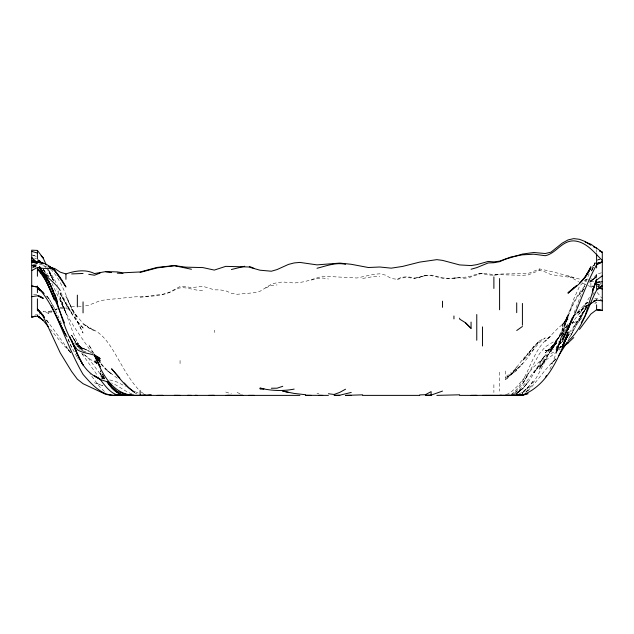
<?xml version="1.0" encoding="UTF-8"?>
<svg xmlns="http://www.w3.org/2000/svg" width="634" height="634" viewBox="0 0 634 634"><rect width="100%" height="100%" fill="white"/><g stroke="black" fill="none" stroke-linecap="round" stroke-linejoin="round"><path stroke-width="0.48" stroke-dasharray="3.17 2.38" d="M587.084 279.681L585.182 280.125L579.476 286.425L573.77 299.01L556.652 351.315M568.064 316.057L556.652 350.428L562.358 335.164L556.652 349.556L561.217 339.198M561.019 340.387L550.946 367.141L548.751 371.294M574.103 312.847L589.366 273.016M595.168 262.302L591.601 271.352L595.072 263.261M587.322 304.685L579.476 320.741L569.205 334.712M586.323 307.648L568.539 339.277L573.77 329.957L570.259 336.614M587.084 305.461L585.182 309.844L587.219 305.461M594.961 263.158L590.888 271.907L595.278 263.205M561.138 339.206L556.652 348.755L560.931 341.155M569.205 332.573L573.77 327.017L579.476 318.189L573.77 326.954L579.476 318.95L585.182 309.392L579.476 318.339L585.182 309.55L579.476 316.762L585.182 309.622L587.219 305.374M562.358 336.67L564.395 332.533M564.807 331.701L567.248 326.732M585.182 309.701L587.377 305.311M564.117 332.652L562.358 336.02L564.26 332.66M566.305 328.444L567.628 325.916M562.358 330.766L550.946 351.925M592.647 295.079L595.278 290.253M589.462 297.283L579.476 313.925L585.182 305.319L573.77 320.717M560.931 340.949L556.652 347.915L562.358 346.885M591.926 267.714L595.041 262.753M516.71 366.809L511.004 374.916L505.298 377.658L511.004 374.916L511.004 371.889C526.838 365.778 531.657 346.877 545.24 337.906L539.534 340.823L533.828 347.234L539.534 341.021L533.828 346.14L528.122 354.034L533.828 346.885L528.122 353.328L522.416 361.031L528.122 353.677C519.397 361.515 514.499 372.673 505.298 379.901L516.71 369.582L511.004 374.686L505.298 375.479M568.064 323.934L556.652 340.046L562.358 332.882L539.534 363.02L545.24 355.056C535.548 367.585 530.547 384.299 516.71 393.191L522.416 388.309L516.71 393.706M584.041 288.288L579.476 294.2L583.28 289.857M601.484 272.771L596.594 274.3L590.888 281.71L596.594 275.647L590.888 281.337L596.594 276.725L589.62 282.423M561.217 342.328L556.652 347.915L560.725 346.584M584.611 286.219C574.119 297.703 569.205 312.824 562.358 326.51L568.064 315.407L562.358 325.496L568.064 317.159L562.358 324.465L568.064 319.322L556.652 329.529L545.24 341.258L550.946 335.909C530.523 349.603 530.143 378.815 511.717 394.15M577.764 311.698L585.182 304.249L588.035 302.267M533.828 348.803L528.122 355.634L522.416 360.801M571.868 323.348L573.77 321.184L571.868 323.039M555.384 359.423C544.463 369.226 536.99 382.183 526.489 392.208M564.894 330.219L556.652 339.887L545.24 346.861L539.534 353.629L522.416 384.363L528.122 374.44L522.416 383.744L516.71 390.94L512.637 393.754M583.28 289.706C572.47 300.69 568.809 316.39 562.358 329.981L568.064 316.635L556.652 341.361L550.946 350.436L556.652 342.962L533.828 372.792L539.534 365.287C530.396 374.282 524.865 387.263 513.453 393.69M561.09 342.257L556.652 346.925L561.645 342.479M556.018 358.654L550.946 363.956L556.652 358.59M561.09 346.481L556.652 351.07L561.09 346.465L556.652 350.721L545.24 356.229L533.828 366.856L516.71 386.875L511.004 392.137L507.747 393.777M567.43 325.393L562.358 330.465L567.351 326.177M522.416 393.135L528.122 387.453L522.416 392.557L528.122 387.58L533.828 380.455L528.122 387.128L522.416 392.232M516.71 369.186L522.416 363.607L516.71 370.446L511.004 374.686M581.616 318.371L579.476 320.408L572.137 323.3M586.609 307.181L585.182 308.512L586.609 307.276M598.02 286.608L601.587 283.525M516.71 393.5L522.416 388.626L516.71 393.191L522.416 389.118L528.122 382.017L522.416 388.935L516.71 392.961M589.462 281.94L596.594 276.955L598.496 276.741M588.035 302.188L585.182 304.518L588.035 302.402M596.594 285.007L598.02 283.858M588.035 279.871L590.888 280.283L590.888 287.4L593.028 285.752M560.931 340.331L550.946 347.583L556.652 342.487L545.24 352.845L550.946 348.645L545.24 351.616L550.946 349.191L545.24 350.879L550.946 349.572L545.24 350.467L556.652 349.017L562.358 346.061M525.982 392.303C539.296 377.293 545.66 357.085 556.652 340.268L550.946 350.253L556.652 340.886L550.946 347.67L556.652 340.894L539.534 369.131L545.24 359.359L539.534 367.942L545.24 360.025L539.534 366.801L545.24 360.683L560.218 349.16M576.623 313.244L585.182 306.531L587.631 305.414M577.027 313.156L586.815 306.642M590.888 287.4L592.521 286.378M39.039 314.226L41.479 312.705M51.267 310.787L48.818 311.714L43.112 311.698L48.818 313.386L52.075 311.54M34.957 315.249L36.59 314.393M587.631 305.533L585.182 306.808L587.631 305.564M519.159 393.825L521.6 392.628M265.646 288.01L271.352 285.379L277.058 284.935M55.34 309.78L56.973 309.035M597.41 259.956L599.851 258.989M579.476 279.063C566.21 275.433 553.006 271.606 539.534 268.935L528.122 273.492L499.592 274.046L493.886 275.188L488.18 275.029L482.474 273.634L476.768 274.118L471.062 276.083L465.356 277.145L448.238 278.683L442.532 278.239L431.12 275.608L425.414 275.616L414.002 278.603L408.296 277.43L402.59 277.851L396.884 279.673M597.41 260.281L599.851 259.354M514.261 393.88L515.894 393.27M55.34 309.86L56.973 309.265M573.77 277.858L550.946 274.593L545.24 271.962L539.534 270.361L528.122 274.942L522.416 275.307L493.886 274.546L482.474 273.222L476.768 274.118M482.474 273.222C474.763 274.76 467.924 279.8 459.65 277.763C452.01 278.128 444.165 279.182 436.826 276.345C429.067 273.103 421.673 277.43 414.002 278.128C408.367 276.17 402.178 276.44 396.884 279.277L391.178 278.453L385.472 275.124L379.766 273.809L374.06 274.316L356.942 277.993L322.706 276.178L305.588 281.385L299.882 282.495L294.176 282.986L282.764 281.987L277.058 282.669L271.352 284.262L259.94 291.315L254.234 292.734L237.116 294.287L231.41 293.288L225.704 290.784L219.998 289.889L214.292 289.841L202.88 286.291L191.468 287.662L185.762 286.623L180.056 286.552L168.644 292.631L162.938 294.208L145.82 296.45L134.408 296.87L105.878 299.787L100.172 300.69L88.76 305.2L84.005 306.143M425.414 275.418L419.708 277.343L414.002 278.128M311.294 280.093L317 278.516L322.706 278.025L328.412 278.992M594.692 298.86L596.594 298.36L601.349 299.692M54.524 309.55L57.377 308.813M596.594 285.07L601.349 283.842M594.692 303.195L596.594 302.759L594.692 303.115M362.648 278.429L374.06 276.448L379.766 276.234M60.23 307.53L76.397 306.19M596.594 286.822L599.447 286.513M493.886 275.188L499.592 274.585M140.114 297.314C151.629 295.904 164.04 296.11 174.35 290.142C183.266 284.087 193.188 291.371 202.88 290.309M453.944 278.12L459.65 277.763M48.818 312.079L54.524 311.777M33.602 264.552L36.455 264.457M33.602 294.469L37.406 294.485M78.299 306.174L81.152 306.27M60.23 308.076L71.642 309.392M109.682 379.893L117.29 382.104L125.445 386.383M585.182 279.451L587.084 279.729M33.602 265.503L37.406 266.153M39.308 264.037L43.112 264.806L45.648 267.271M35.504 266.248L33.602 265.804L36.455 266.359L33.602 265.598M317 393.334L318.902 393.817M34.553 258.07L36.455 258.609M33.333 264.814L37.406 266.05M31.7 264.893L35.773 266.177M31.7 254.908L36.59 256.469L33.333 255.367M225.704 392.034L231.41 393.849M104.245 378.847L100.172 377.531L104.245 379.069M590.888 278.801L594.961 280.125M31.7 265.662L35.773 267.017M83.054 351.093L85.503 351.957L83.87 351.387M33.333 266.248L35.773 267.128M582.733 283.232L590.888 286.798L593.741 289.294M131.959 394.007C124.676 391.368 118.843 385.797 111.584 382.991M102.621 385.71L94.466 382.738L102.621 385.456M31.7 266.859L34.149 267.802L31.7 266.787M135.224 393.191L136.857 393.825M596.594 283.818L599.851 285.197M135.224 391.757L138.481 393.167M237.116 392.462L242.006 394.578M33.333 266.137L34.957 266.89M31.7 265.297L35.773 267.231M568.064 275.909L578.66 281.575M33.333 266.129L34.957 266.954M590.888 280.283L594.145 282.249M140.93 391.883L144.187 393.912M37.406 260.209L39.855 261.755M599.851 282.867L601.484 283.977M96.606 363.456L88.76 358.234L83.054 353.542M38.832 260.17L40.972 261.787M38.119 259.655L40.259 261.367M96.606 363.25L94.466 361.515L97.002 364.003M117.29 378.141L105.878 369.551L111.584 374.242L100.172 363.25L105.878 369.353L100.172 362.497M38.832 260.083L40.259 261.263M83.767 354.366L88.76 358.678L104.166 379.322M90.9 352.623L88.76 350.713L77.348 346.362L74.495 342.748M104.452 391.447L100.172 387.39L89.901 373.862M104.61 378.498L100.172 374.036L104.61 378.577M83.054 328.357L83.054 327.754C72.11 317.555 66.205 303.409 58.328 290.935M597.228 284.381L599.13 286.346M50.72 269.141C61.157 279.935 65.587 294.865 71.642 308.275L65.936 296.458L71.642 308.124L77.348 317.832L71.642 308.695L77.348 316.715L83.054 323.34L88.76 327.738L83.054 324.125L88.76 326.89L94.466 330.932L88.76 327.96C102.605 331.764 110.49 345.807 117.29 357.441C123.717 368.711 130.057 380.289 138.846 389.926M83.054 327.754C72.728 317.571 66.871 303.971 60.23 291.307M43.112 269.188L47.55 274.023M81.786 353.574L83.054 354.953L81.913 353.431M46.916 296.181L48.818 298.329L54.524 308.433L59.01 318.157M70.374 352.353L60.23 341.298L50.53 329.45M46.916 296.458L48.818 298.749L46.536 295.951M597.165 292.488L601.729 297.988M104.737 378.49L100.172 372.919L104.737 378.672M46.536 319.948L70.604 352.615M70.501 352.369L65.936 346.56L70.501 352.583M96.748 362.68L94.466 359.716L96.748 362.854M46.536 320.352L48.818 323.419L46.742 320.424M77.348 357.608L78.489 359.169M80.201 349.619L77.348 345.696L71.642 335.085L77.348 345.221L71.642 335.323L77.348 344.595L83.054 349.08L77.348 345.062L88.76 351.204C86.826 349.294 67.109 341.924 83.054 348.977L77.348 344.214L83.054 350.539L77.348 342.622L81.627 349.881M81.913 353.669L98.096 376.287M44.665 265.646L45.703 267.136M46.227 267.881L48.818 271.614L52.891 279.943L48.818 271.614M45.188 272.565L43.112 269.569L45.188 272.62M43.112 269.212L45.188 272.398M48.818 270.353L54.524 279.554L57.377 285.435M103.976 376.905L100.172 370.621L103.976 376.984M82.103 350.673C71.88 334.308 67.473 315.217 60.23 297.497L65.936 313.212L56.806 288.763M48.818 298.574L54.524 308.433M93.99 353.764L88.76 344.571L93.586 353.867M92.564 353.851C81.136 336.385 67.703 320.075 60.23 300.215L65.936 312.475L51.671 282.97M76.912 356.791L71.642 347.02L66.697 336.02M53.644 280.347L48.818 271.051L52.891 279.356M77.348 321.771L83.054 333.001L71.642 308.948M53.708 280.965L47.677 268.15M46.536 265.583L47.296 267.294M65.936 334.332L71.642 347.583M60.23 320.812L62.132 325.305M596.594 249.582L596.594 252.324M596.594 274.3L596.594 277.423M585.182 280.125L585.182 281.789M539.534 268.935L539.534 270.361M505.298 371.001L505.298 381.953M499.592 372.158L499.592 391.099M493.886 384.672L493.886 392.541M214.292 330.148L214.292 332.501M180.056 360.492L180.056 364.764M48.818 311.714L48.818 313.386M43.112 264.806L43.112 266.169M579.476 311.12L574.483 315.383L579.476 311.143M528.122 389.989L525.269 392.414L528.122 389.989M573.77 322.334L572.137 323.261L573.77 322.334M35.504 266.438L33.602 265.915L35.504 266.438M104.452 378.672L100.172 375.645L104.452 378.744M40.259 261.604L38.832 260.249L40.259 261.596M71.642 312.934L65.936 303.916L60.23 293.265L65.936 303.916L71.642 312.934"/><path stroke-width="0.95" d="M571.757 319.346L568.064 329.601L572.431 317.579M592.568 290.277L596.594 279.174L585.182 315.589L581.235 322.809M592.314 291.315L596.594 280.561M569.847 323.633L562.358 341.71M573.77 315.447L562.358 339.333C576.171 315.581 583.542 288.819 596.594 264.735L602.3 261.771L596.594 264.33L602.3 261.977L596.594 263.554L602.3 261.969M545.676 377.111L546.556 375.447M564.553 341.124L568.064 334.689L562.794 345.142L568.064 333.722C558.895 357.267 547.839 385.306 522.416 395.109C509.11 395.679 495.788 395.259 482.474 395.386M567.113 342.408L558.364 356.189M579.476 329.434L590.888 314.02L596.594 309.741L602.3 310.414L596.594 309.654L602.3 310.62L602.3 252.055L599.851 250.993M588.986 305.334L590.888 303.187M579.476 283.232L585.182 276.836L590.888 268.071L585.182 276.931L590.888 266.755C586.68 278.326 577.534 285.902 568.064 292.948L573.77 287.947L568.064 293.051L572.344 289.056M568.064 341.092C583.28 327.976 587.536 307.395 596.594 290.221L602.3 285.807L598.227 288.486M562.358 347.63L568.064 341.956M568.064 342.931L573.77 337.557M573.77 287.725L576.623 285.474M596.594 280.109L602.3 275.798M516.71 330.504L522.416 326.478M564.807 345.292L568.064 343.168M590.888 303.551L596.594 299.977L593.337 301.427L596.594 300.128L602.3 300.833M597.41 289.064L602.3 286.124L599.851 287.147L602.3 286.235L600.398 286.409M345.53 389.205L339.824 392.359L334.118 394.475L328.412 393.746M31.7 270.599L37.406 267.508L43.112 268.404L54.524 268.396L60.23 272.16L65.936 273.951C74.772 270.797 85.859 269.062 94.466 273.563L105.878 271.582L117.29 271.923L122.996 272.794L140.114 271.962L157.232 267.397L174.35 265.598L185.762 267.152L202.88 267.588L214.292 270.084L225.704 266.367L248.528 266.977L259.94 270.195L271.352 271.225L277.058 269.569L288.47 264.41L294.176 262.936L299.882 262.413L317 264.877L339.824 263.094L351.236 264.291L368.354 267.516L379.766 267.001L391.178 268.166L402.59 266.423L419.708 262.104L436.826 259.647L442.532 260.376L459.65 264.933L471.062 265.575L476.768 264.671L488.18 261.43L493.886 261.874L499.592 261.153L511.004 256.976L522.416 254.836L533.828 254.202L545.24 255.708C556.05 253.56 561.772 240.611 573.77 240.88C586.157 241.609 594.264 252.403 602.3 260.55M442.532 391.067L431.12 395.117L425.414 395.386L431.12 395.386L425.414 395.299M100.172 273.032L94.466 275.219L88.76 274.308M34.957 316.168L31.7 317.412L31.7 250.168L37.406 250.422L43.112 257.951L41.21 255.779M522.416 395.125L527.306 393.389M282.764 386.288L277.058 388.198L271.352 388.238M140.114 272.422L157.232 267.881L174.35 265.694L191.468 269.26M471.062 269.244L476.768 267.627L488.18 262.944L493.886 262.73L499.592 261.699L505.298 259.227L522.416 254.068L533.828 252.491L545.24 253.529L550.946 252.173L562.358 243.044L568.064 239.914L573.77 238.614L579.476 239.311L585.182 241.53L590.888 245.263M351.236 392.422L339.824 395.204L334.118 395.386L339.824 395.386M528.122 393.754L522.416 395.339L459.65 395.386M317 268.261C326.312 265.979 335.822 262.104 345.53 264.323M231.41 269.513L244.724 266.248M599.447 281.813L596.594 282.542L602.3 281.694M31.7 296.688L37.406 295.824L43.112 298.154L38.222 295.618M294.176 389.086C282.827 391.344 271.17 390.758 259.94 388.119L263.744 388.666M31.7 316.889L37.406 316.215L40.663 317.896L37.406 316.104L43.112 320.218L37.406 315.756L43.112 320.321L48.247 326.558M71.642 273.928L83.054 273.46M514.808 395.299L511.004 395.386L522.416 394.816L516.71 395.386L499.592 395.386L501.494 395.299M519.563 395.291L516.71 395.386L522.416 394.927L522.416 392.398M516.71 395.386L522.416 394.966M507.2 395.315L505.298 395.386L510.053 395.307M512.906 395.315L511.004 395.386L513.857 395.299M419.708 394.903L425.414 394.697L431.12 391.614L431.12 395.117M505.298 395.386L508.151 395.283M436.826 395.386L459.65 394.8M263.744 388.69L259.94 388.793L263.744 388.888M362.648 394.839L345.53 395.386L351.236 395.386M208.586 395.386L214.292 395.299M135.359 395.307L151.526 395.307M225.704 395.386L242.822 395.362L239.969 395.283M157.232 395.386L162.938 395.339M471.062 395.386L476.768 395.339M248.528 395.386L254.234 395.37M299.882 395.386L117.29 395.386L111.584 395.347L105.878 394.411L83.054 383.705L77.348 379.195L71.642 371.54L60.23 352.861L43.112 316.136L37.406 308.774L43.112 315.851L37.406 309.305L43.112 315.177M328.412 395.386L305.588 395.315L311.294 395.386M362.648 395.386L419.708 395.386M54.524 270.013L65.936 286.964C58.914 274.102 48.461 259.251 31.7 262.104L37.406 263.181L31.7 262.056M148.673 395.299L151.526 395.386L140.114 395.386L151.526 395.386L149.624 395.275M174.35 395.315L180.056 395.386M129.653 395.299L134.408 395.386C112.186 394.546 101.638 372.966 94.466 354.818L100.172 366.928L94.466 355.563M118.241 395.299L134.408 395.386L128.702 395.117L122.996 393.587M117.29 395.275L128.702 395.386L122.996 395.045L118.106 392.795M318.902 395.307L322.706 395.386M227.606 395.307L231.41 395.386M187.664 395.299L191.468 395.386M147.722 395.299L151.526 395.386M142.967 395.307L145.82 395.386L143.918 395.291M143.918 395.315L145.82 395.386M115.388 395.315L117.29 395.386C102.637 396.852 91.756 384.426 83.054 374.409C70.374 352.575 62.449 328.42 51.267 305.85L65.936 335.323C56.933 319.021 50.641 300.571 37.406 287.067L31.7 286.037L36.455 286.782M122.996 395.133L128.702 395.386C119.224 396.551 111.632 389.189 107.019 381.731M115.388 395.307L117.29 395.386L111.584 395.291L109.951 394.53M195.272 395.291L197.174 395.386M117.29 273.135L122.996 273.492M305.588 394.728L294.176 393.429L282.764 391.194M105.878 271.891L111.584 272.588M598.496 288.098L602.3 288.597L600.398 288.169M118.241 394.697L122.996 395.386C112.487 396.591 105.83 386.653 100.172 379.394M109.682 382.556L100.172 379.473L94.466 375.803L99.356 378.569M37.406 262.135L43.112 263.482L31.7 260.257L34.149 261.557M282.764 390.98L288.47 392.367M31.7 251.365L37.406 253.061M599.043 288.074L602.3 289.096M54.524 268.697L48.818 266.732L54.524 269.426L48.818 266.391L54.524 270.314L60.23 278.271M122.996 393.421L117.29 391.4L111.584 386.431L108.16 382.048M585.182 242.037L590.888 244.193L596.594 248.235M593.337 246.705L596.594 248.029L602.3 252.364L599.851 251.167M249.344 266.367L254.234 268.444M100.172 379.029C88.982 374.749 81.493 364.637 77.348 353.74L83.054 365.018L77.348 354.493L71.642 340.513L73.924 345.855M41.479 290.927L37.406 288.827L41.479 291.069M38.222 295.658L43.112 298.424L39.855 296.173M471.062 322.072L471.062 328.309L465.356 322.658L459.65 319.092L459.65 318.165M39.482 266.843L43.112 272.699L48.818 276.321M40.663 290.301L37.406 288.066L43.112 292.219L44.15 293.788M134.408 392.287L134.408 392.161C125.08 386.233 118.717 377 111.584 368.782L119.826 378.078M134.408 392.161L128.702 387.715L124.264 382.991M111.584 387.485L117.29 392.414M37.406 286.933L39.546 288.811M465.356 322.651L471.062 328.309M36.138 262.024L31.7 257.602L36.138 262.191M96.368 356.609L100.172 360.445L94.466 355.191L100.172 358.614C93.483 352.758 84.37 354.327 77.348 349.714C59.715 327.009 59.723 295.682 43.112 272.422L48.818 281.25L54.524 294.739M107.78 382.096L111.584 386.051L108.16 381.89M41.21 255.724L43.112 257.879L46.155 264.727M40.576 271.336L43.112 274.229L41.21 272.01M48.818 281.242L43.112 274.562L38.832 267.302M60.23 290.491C54.619 281.512 44.237 276.654 39.784 267.08M44.253 317.151L43.112 315.748L44.253 317.285M107.019 381.533L109.872 385.25M37.406 268.19L39.118 270.472M40.259 271.994L41.4 273.516M94.466 354.691L100.172 362.307L94.466 354.604M43.112 275.798L45.965 280.593M46.916 282.193L47.867 283.794M39.784 266.914L43.112 272.699M53.708 292.123L48.818 281.726L53.708 292.115L48.818 281.829L43.112 274.474L37.406 269.062C50.665 284.571 56.648 304.55 64.51 323.031M74.685 347.638L77.348 353.867L69.629 336.416M56.87 300.048L54.524 293.851L57.543 302.101M596.594 253.885L596.594 267.92M596.594 281.441L596.594 289.223M596.594 304.796L596.594 309.741M522.416 303.44L522.416 325.226M516.71 302.83L516.71 312.649M516.71 393.326L516.71 394.792M499.592 278.54L499.592 309.788M493.886 276.915L493.886 288.462M482.474 326.867L482.474 346.005M476.768 314.512L476.768 340.252M453.944 315.97L453.944 318.91M442.532 301.174L442.532 307.339M140.114 390.52L140.114 394.736M83.054 301.871L83.054 312.887M77.348 295.143L77.348 306.911M65.936 273.951L65.936 279.301M37.406 250.422L37.406 259.124M37.406 269.339L37.406 276.25M37.406 285.989L37.406 292.678M37.406 298.868L37.406 310.826M37.406 314.9L37.406 316.215M568.064 332.113L562.358 347.448L568.064 332.113M568.064 335.378L563.784 342.725L568.064 335.378M117.29 395.386L114.437 395.307L117.29 395.386M128.702 395.386L126.8 395.307L128.702 395.386M48.414 285.102L46.369 280.941L48.414 285.094M48.818 286.473L45.561 279.768L54.524 300.048L48.818 286.473"/></g></svg>
